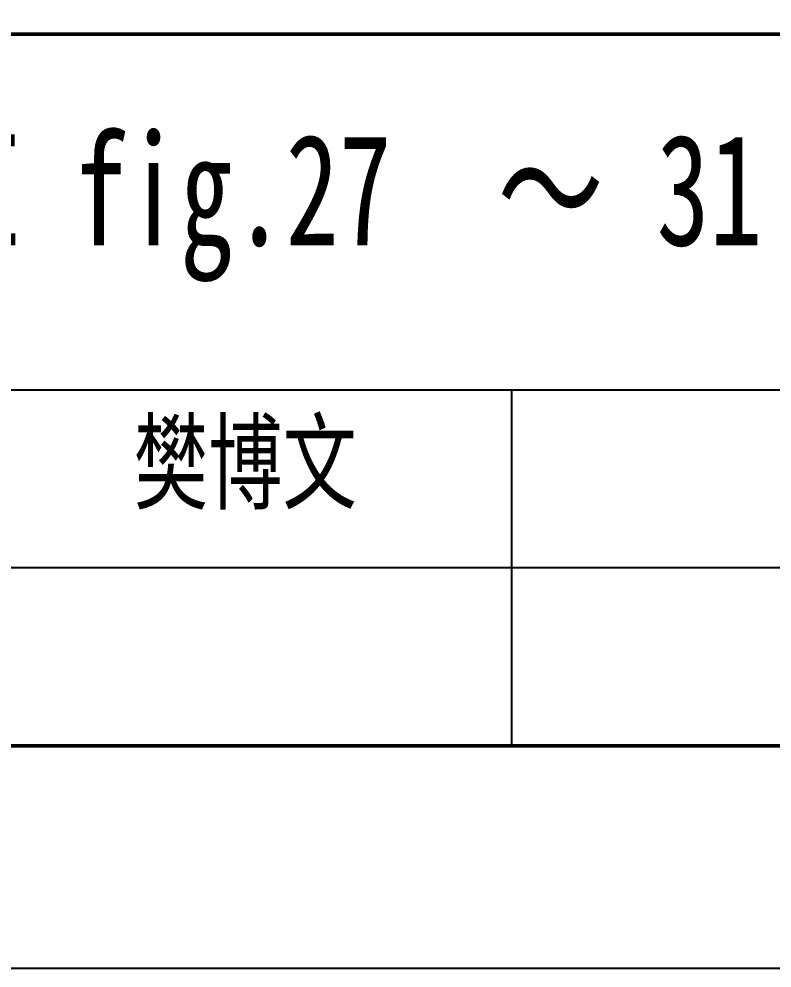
# Model space of a CAD drawing. Header units: millimetres. Extents: x 0 to 420, y 0 to 297.
# Drawn here: x 287.83 to 321.71, y 0 to 42.69 of the extents above; entities that cross this region are included whole.
import ezdxf

# ---------------------------------------------------------------- set-up
doc = ezdxf.new("R2010")
doc.units = ezdxf.units.MM
doc.styles.add('Annotative', font='simfang.ttf', dxfattribs={"width": 0.7})
doc.styles.add('大字', font='simfang.ttf', dxfattribs={"width": 0.7})

msp = doc.modelspace()

# ---------------------------------------------------------------- linework, layer by layer
at = {"color": 1}
msp.add_lwpolyline([(0, 0), (420, 0), (420, 297), (0, 297), (0, 0)], dxfattribs=at)
at = {"lineweight": 50}
for points in [[(10, 10), (410, 10), (410, 287), (10, 287), (10, 10)], [(270, 10), (410, 10), (410, 42), (270, 42), (270, 10)]]:
    msp.add_lwpolyline(points, dxfattribs=at)
at = {"lineweight": 25}
for points in [[(270, 26), (285, 26), (330, 26), (330, 10)], [(310, 10), (310, 26)], [(330, 18), (270, 18)]]:
    msp.add_lwpolyline(points, dxfattribs=at)

# ---------------------------------------------------------------- texts
at = {"insert": (276, 37.5), "char_height": 5, "attachment_point": 1, "style": '大字'}
msp.add_mtext_dynamic_manual_height_columns('实验E fig.27  ～ 31', width=56.54661, gutter_width=12.5, heights=[0], dxfattribs=at)
at = {"insert": (293, 24.5), "char_height": 3.5, "attachment_point": 1, "style": 'Annotative'}
msp.add_mtext('樊博文', dxfattribs=at)

doc.saveas('drawing.dxf')
